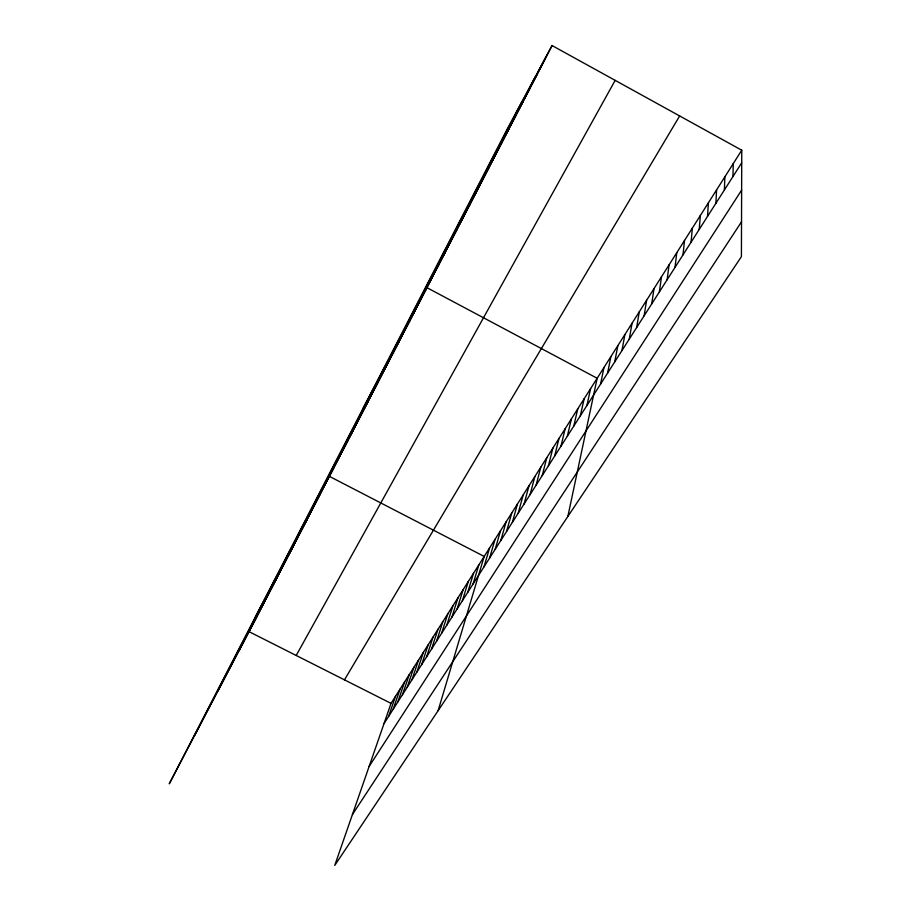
<?xml version="1.0" encoding="UTF-8"?>
<svg xmlns="http://www.w3.org/2000/svg" width="911" height="911" viewBox="0 0 911 911"><rect width="100%" height="100%" fill="white"/><g stroke="black" fill="none" stroke-linecap="round" stroke-linejoin="round"><path stroke-width="1.37" d="M741.748 150.213L741.417 256.629L334.736 865.45L391.035 703.372L741.748 150.213L552.066 45.55L507.245 129.009L169.252 783.836L256.845 616.633M732.979 176.506L733.253 163.604M724.382 190L724.871 176.825M715.887 203.312L716.593 189.875M707.494 216.465L708.428 202.766M699.215 229.435L700.354 215.486M691.05 242.246L692.383 228.057M682.988 254.898L684.514 240.47M675.017 267.378L676.748 252.734M667.148 279.711L669.073 264.839M659.382 291.884L661.488 276.807M651.718 303.921L653.996 288.628M644.134 315.798L646.594 300.3M636.652 327.527L639.271 311.835M629.262 339.12L632.052 323.234M621.962 350.564L624.9 334.496M614.743 361.883L617.852 345.633M607.614 373.055L610.871 356.634M600.565 384.1L603.97 367.509M567.86 516.457L597.16 378.259L426.917 287.648L362.624 409.21M586.923 405.486L590.613 388.576M580.33 415.837L584.145 398.779M573.793 426.075L577.756 408.868M567.337 436.198L571.425 418.855M560.96 446.196L565.173 428.728M554.64 456.104L558.978 438.487M548.399 465.885L552.852 448.144M542.227 475.565L546.794 457.698M536.124 485.142L540.804 467.161M530.077 494.616L534.871 476.51M524.098 503.988L529.006 485.768M518.188 513.257L523.199 494.924M512.346 522.424L517.448 503.988M506.55 531.5L511.766 512.95M500.822 540.474L506.14 521.832M495.163 549.356L500.572 530.612M489.56 558.147L495.06 539.312M484.003 566.847L489.594 547.921M438.111 710.694L484.196 556.439L329.372 476.351M473.082 583.974L478.856 564.866M467.707 592.401L473.561 573.224M462.378 600.748L468.311 581.491M457.106 609.015L463.13 589.668M451.89 617.191L457.994 597.775M446.72 625.299L452.904 605.804M441.607 633.316L447.859 613.741M436.551 641.253L442.871 621.609M431.541 649.11L437.94 629.41M426.576 656.888L433.044 637.119M421.656 664.597L428.193 644.772M416.794 672.227L423.399 652.333M411.966 679.777L418.639 659.837M407.194 687.27L413.936 667.262M402.468 694.683L409.267 674.618M397.788 702.017L404.643 681.918M393.153 709.293L400.066 689.137M388.553 716.49L395.533 696.289M194.35 735.997L521.935 101.656M218.014 690.88L535.281 76.82M239.115 650.67L546.771 55.423M552.066 45.55L249.067 631.676L391.035 703.372M344.278 447.187L353.149 430.334M329.68 475.44L348.298 439.728M254.875 617.965L334.03 467.332M301.814 529.337L320.194 494.104M288.514 555.072L306.768 520.079M271.398 588.199L293.729 545.279M250.924 627.804L276.944 577.756M413.389 313.475L421.258 298.58M407.707 324.464L415.667 309.398M396.536 346.078L410.144 320.091M385.615 367.201L399.269 341.124M374.945 387.87L388.633 361.701M364.502 408.071L378.224 381.846M354.277 427.84L368.033 401.546M349.255 437.565L358.057 420.836M462.64 218.184L469.666 204.952M456.195 230.654L463.335 217.194M449.829 242.975L457.083 229.287M443.543 255.137L450.911 241.244M437.326 267.162L444.807 253.053M431.188 279.028L438.772 264.714M425.13 290.768L432.805 276.249M496.119 153.412L502.496 141.444M489.253 166.702L495.766 154.46M482.477 179.82L489.116 167.317M475.781 192.768L482.557 180.025M469.165 205.556L476.066 192.563M524.485 98.525L530.282 87.707M517.254 112.52L523.199 101.394M510.114 126.333L516.207 114.923M503.077 139.964L509.306 128.269M539.244 69.988L544.71 59.784M531.819 84.347L537.444 73.837M296.2 655.476L615.164 80.373M344.46 679.857L679.652 115.948M383.998 723.63L741.702 162.83M369.114 766.493L741.622 190.148M352.42 814.536L741.52 221.817"/></g></svg>
